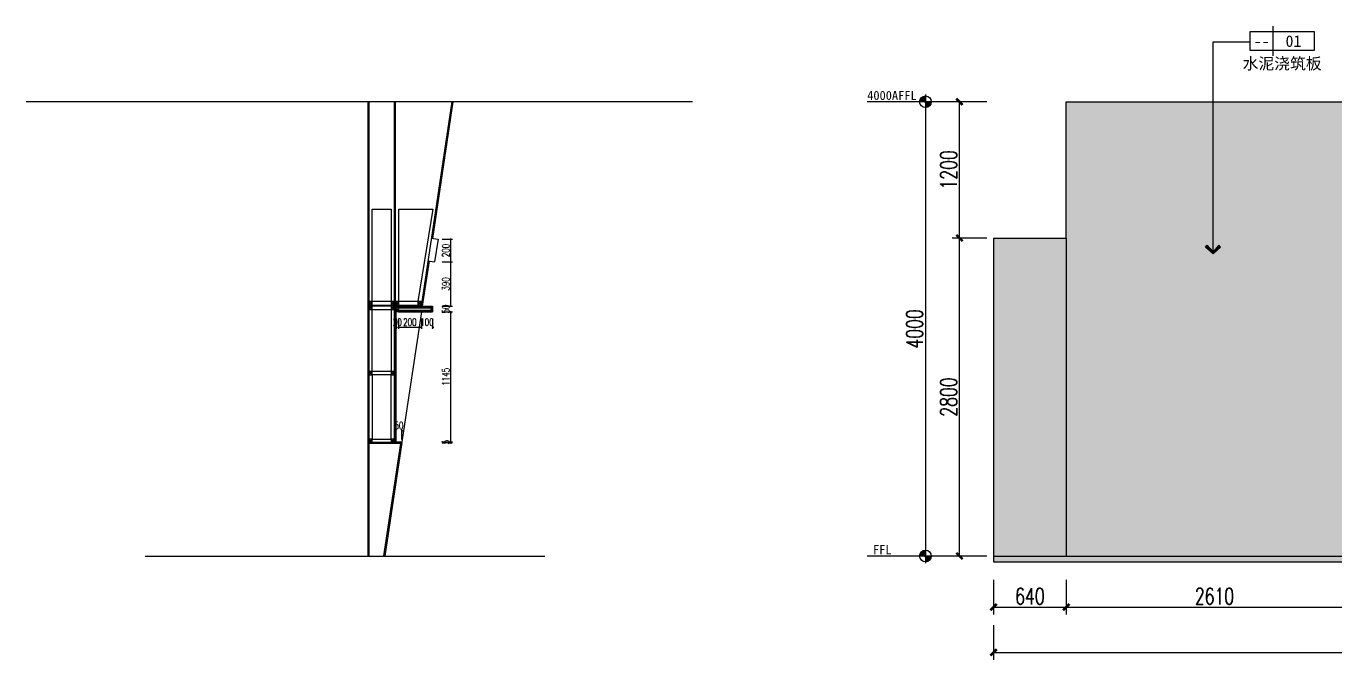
# Model space of a CAD drawing. Header units: millimetres. Extents: x 5625199 to 7433318, y -3316392 to -2552493.
# Drawn here: x 5898381 to 5909914, y -2677437 to -2671857 of the extents above; entities that cross this region are included whole.
import ezdxf
from ezdxf.enums import TextEntityAlignment as Align

# ---------------------------------------------------------------- set-up
doc = ezdxf.new("R2010")
doc.units = ezdxf.units.MM
doc.header["$PDMODE"] = 35
doc.header["$PDSIZE"] = -10
doc.linetypes.add('M-CENTER', pattern=[11.25, 7.5, -1.25, 1.25, -1.25])
for name, color, linetype in [('155', 155, 'Continuous'), ('C-灯具', 51, 'Continuous'), ('D-外部标注', 165, 'Continuous'), ('DIM', 7, 'Continuous'), ('PL-文字标注', 2, 'Continuous')]:
    doc.layers.add(name, color=color, linetype=linetype)
doc.styles.add('03.YBC-宋体2.5', font='', dxfattribs={"width": 0.8, "height": 2.5})
doc.styles.add('dop-S', font='')
doc.styles.add('标注-尺寸', font='simplex.shx', dxfattribs={"width": 0.7})
doc.styles.get('03.YBC-宋体2.5').set_extended_font_data('SimSun')
doc.styles.get('dop-S').set_extended_font_data('SimSun')
doc.dimstyles.new('90', dxfattribs={"dimscale": 0.9, "dimtxt": 150, "dimasz": 50, "dimexe": 120, "dimexo": 150, "dimgap": 30, "dimtad": 1, "dimdec": 0, "dimrnd": 5, "dimdsep": 46, "dimtxsty": '标注-尺寸', "dimblk": 'ARCHTICK', "dimcen": 0.2, "dimclrd": 8, "dimclre": 8, "dimclrt": 2, "dimadec": 0, "dimazin": 0, "dimtfac": 1, "dimtdec": 0, "dimtmove": 2, "dimatfit": 3, "dimldrblk": 'ccccc', "dimfxl": 300, "dimfxlon": 1, "dimtolj": 1, "dimtzin": 0, "dimarcsym": 0})
doc.dimstyles.new('MS55', dxfattribs={"dimscale": 0, "dimtxt": 5, "dimasz": 1, "dimexe": 1, "dimexo": 0.8, "dimgap": 1, "dimtad": 1, "dimdec": 0, "dimrnd": 5, "dimdsep": 46, "dimtxsty": '标注-尺寸', "dimblk": 'ARCHTICK', "dimcen": 0, "dimdle": 0.5, "dimclrd": 256, "dimclre": 256, "dimclrt": 50, "dimadec": 0, "dimazin": 0, "dimtfac": 1, "dimtdec": 0, "dimtix": 1, "dimtofl": 0, "dimtmove": 2, "dimatfit": 3, "dimldrblk": 'jt2', "dimfxl": 6, "dimfxlon": 1, "dimtvp": 1, "dimtolj": 1, "dimtzin": 0, "dimarcsym": 0})
doc.dimstyles.new('副本 100', dxfattribs={"dimscale": 0.8, "dimtxt": 180, "dimasz": 70, "dimexe": 80, "dimexo": 100, "dimgap": 30, "dimtad": 1, "dimdec": 0, "dimrnd": 5, "dimdsep": 46, "dimtxsty": '标注-尺寸', "dimblk": 'ARCHTICK', "dimcen": 0.2, "dimdle": 5, "dimclrd": 8, "dimclre": 8, "dimclrt": 2, "dimadec": 0, "dimazin": 0, "dimtfac": 1, "dimtdec": 0, "dimtmove": 2, "dimatfit": 3, "dimldrblk": 'ccccc', "dimfxl": 300, "dimfxlon": 1, "dimtolj": 1, "dimtzin": 0, "dimarcsym": 0})

# ---------------------------------------------------------------- blocks, each defined once
blk = doc.blocks.new('_ArchTick')
at = {"color": 0, "linetype": 'ByBlock', "const_width": 0.4}
blk.add_lwpolyline([(-0.5, -0.5), (0.5, 0.5)], dxfattribs=at)
blk = doc.blocks.new('*D184')
at = {"layer": '155', "color": 8, "lineweight": -2, "ltscale": 500, "transparency": 16777216}
for p, q in [((5906900.329006854, -2676732.718903087), (5906900.329006854, -2677036.718903087)), ((5907540.32122551, -2676732.718903087), (5907540.32122551, -2677036.718903087)), ((5906896.329006854, -2676972.718903087), (5907544.32122551, -2676972.718903087))]:
    blk.add_line(p, q, dxfattribs=at)
at = {"layer": 'Defpoints', "color": 0, "transparency": 16777216}
for p in [(5906900.329006854, -2676522.718903087), (5907540.32122551, -2676522.718903087), (5907540.32122551, -2676972.718903087)]:
    blk.add_point(p, dxfattribs=at)
at = {"layer": '155', "color": 8, "linetype": 'ByBlock', "lineweight": -2, "transparency": 16777216, "xscale": 56, "yscale": 56, "zscale": 56, "rotation": 180}
blk.add_blockref('_ArchTick', (5906900.329006854, -2676972.718903087), dxfattribs=at)
at = {"layer": '155', "color": 8, "linetype": 'ByBlock', "lineweight": -2, "transparency": 16777216, "xscale": 56, "yscale": 56, "zscale": 56}
blk.add_blockref('_ArchTick', (5907540.32122551, -2676972.718903087), dxfattribs=at)
at = {"layer": '155', "color": 2, "ltscale": 500, "transparency": 16777216, "insert": (5907220.325116182, -2676876.718903087), "char_height": 144, "attachment_point": 5, "style": '标注-尺寸'}
blk.add_mtext('\\A1;640', dxfattribs=at)
blk = doc.blocks.new('ccccc')
h = blk.add_hatch(color=44)
h.dxf.hatch_style = 1
h.paths.add_polyline_path([(-1.713128774543292, -1.115298350458033), (-1.349075249163433, -1.474599215202033), (1e-16, 1e-16), (-1.349075249163433, 1.474599215202033), (-1.713128774543292, 1.115298350458033), (-0.4242640688316898, -1e-16)])
at = {"color": 44}
for p, q in [((-0.4242640688316897, 0), (-5.066636229632421, 0)), ((-1.349075249163433, 1.474599215202033), (-1.713128774543292, 1.115298350458033)), ((-1.713128774543292, 1.115298350458033), (-0.4242640688316897, 0)), ((-1.713128774543292, -1.115298350458033), (-0.4242640688316897, 0)), ((0, 0), (-1.349075249163433, 1.474599215202033)), ((0, 0), (-1.349075249163433, -1.474599215202033)), ((-1.349075249163433, -1.474599215202033), (-1.713128774543292, -1.115298350458033))]:
    blk.add_line(p, q, dxfattribs=at)
blk = doc.blocks.new('*D185')
at = {"layer": '155', "color": 8, "lineweight": -2, "ltscale": 500, "transparency": 16777216}
for p, q in [((5907540.32122551, -2676732.718903087), (5907540.32122551, -2677036.718903087)), ((5910151.44794758, -2676732.718903087), (5910151.44794758, -2677036.718903087)), ((5907536.32122551, -2676972.718903087), (5910155.44794758, -2676972.718903087))]:
    blk.add_line(p, q, dxfattribs=at)
at = {"layer": 'Defpoints', "color": 0, "transparency": 16777216}
for p in [(5907540.32122551, -2676522.718903087), (5910151.44794758, -2676522.718903087), (5910151.44794758, -2676972.718903087)]:
    blk.add_point(p, dxfattribs=at)
at = {"layer": '155', "color": 8, "linetype": 'ByBlock', "lineweight": -2, "transparency": 16777216, "xscale": 56, "yscale": 56, "zscale": 56, "rotation": 180}
blk.add_blockref('_ArchTick', (5907540.32122551, -2676972.718903087), dxfattribs=at)
at = {"layer": '155', "color": 8, "linetype": 'ByBlock', "lineweight": -2, "transparency": 16777216, "xscale": 56, "yscale": 56, "zscale": 56}
blk.add_blockref('_ArchTick', (5910151.44794758, -2676972.718903087), dxfattribs=at)
at = {"layer": '155', "color": 2, "ltscale": 500, "transparency": 16777216, "insert": (5908845.884586545, -2676876.718903087), "char_height": 144, "attachment_point": 5, "style": '标注-尺寸'}
blk.add_mtext('\\A1;2610', dxfattribs=at)
blk = doc.blocks.new('*D364')
at = {"layer": '155', "color": 8, "lineweight": -2, "ltscale": 500, "transparency": 16777216}
for p, q in [((5906900.329006854, -2677132.718903087), (5906900.329006854, -2677436.718903087)), ((5929169.874936874, -2677132.718903087), (5929169.874936874, -2677436.718903087)), ((5906896.329006854, -2677372.718903087), (5929173.874936874, -2677372.718903087))]:
    blk.add_line(p, q, dxfattribs=at)
at = {"layer": 'Defpoints', "color": 0, "transparency": 16777216}
for p in [(5906900.329006854, -2676207.42658664), (5929169.874936874, -2676207.42658664), (5929169.874936874, -2677372.718903087)]:
    blk.add_point(p, dxfattribs=at)
at = {"layer": '155', "color": 8, "linetype": 'ByBlock', "lineweight": -2, "transparency": 16777216, "xscale": 56, "yscale": 56, "zscale": 56, "rotation": 180}
blk.add_blockref('_ArchTick', (5906900.329006854, -2677372.718903087), dxfattribs=at)
at = {"layer": '155', "color": 8, "linetype": 'ByBlock', "lineweight": -2, "transparency": 16777216, "xscale": 56, "yscale": 56, "zscale": 56}
blk.add_blockref('_ArchTick', (5929169.874936874, -2677372.718903087), dxfattribs=at)
at = {"layer": '155', "color": 2, "ltscale": 500, "transparency": 16777216, "insert": (5918035.101971864, -2677276.718903087), "char_height": 144, "attachment_point": 5, "style": '标注-尺寸'}
blk.add_mtext('\\A1;22270', dxfattribs=at)
blk = doc.blocks.new('子标高')
h = blk.add_hatch(color=256)
edge = h.paths.add_edge_path()
edge.add_arc((-600.2409431565975, 0.2411642588631366), 50.95940477876864, 89.72884797535391, 180.2711520246482, ccw=False)
edge.add_line((-599.9997788977344, 51.19999838216972), (-599.9997788977344, -3.637978807091713e-12))
edge.add_line((-599.9997788977344, 0), (-651.1997772799077, 0))
edge = h.paths.add_edge_path()
edge.add_arc((-599.7586146388712, -0.2411642588667746), 50.95940477876958, -90.27115202464557, 0.271152024646824, ccw=False)
edge.add_line((-599.9997788977344, -51.19999838217336), (-599.9997788977344, 0))
edge.add_line((-599.9997788977344, 0), (-548.799780515561, 0))
at = {"linetype": 'M-CENTER', "ltscale": 0.5}
blk.add_line((-709.9997754219294, -3.637978807091713e-11), (-1113.972843062991, 9.822542779147625e-09), dxfattribs=at)
for p, q in [((-200, 0), (-709.9997754219294, 0)), ((-599.9997788977344, 63.99999797771306), (-599.9997788977344, -63.9999979777167))]:
    blk.add_line(p, q)
at = {"color": 5}
blk.add_circle((-599.9997788977344, 0), 51.19999838217197, dxfattribs=at)
at = {"style": 'dop-S'}
blk.add_attdef('标高', (-1232.206651260486, 15.99306680168957), '', height=99.99999684017962, dxfattribs=at)
blk = doc.blocks.new('母标高')
h = blk.add_hatch(color=256)
edge = h.paths.add_edge_path()
edge.add_arc((-600.2409431565975, 0.2411642588631366), 50.95940477876864, 89.72884797535391, 180.2711520246482, ccw=False)
edge.add_line((-599.9997788977344, 51.19999838216972), (-599.9997788977344, -3.637978807091713e-12))
edge.add_line((-599.9997788977344, 0), (-651.1997772799077, 0))
edge = h.paths.add_edge_path()
edge.add_arc((-599.7586146388712, -0.2411642588667746), 50.95940477876958, -90.27115202464557, 0.271152024646824, ccw=False)
edge.add_line((-599.9997788977344, -51.19999838217336), (-599.9997788977344, 0))
edge.add_line((-599.9997788977344, 0), (-548.799780515561, 0))
at = {"linetype": 'M-CENTER', "ltscale": 0.5}
blk.add_line((-709.9997754219294, -3.637978807091713e-11), (-1113.972843062991, 9.822542779147625e-09), dxfattribs=at)
for p, q in [((-200, 0), (-709.9997754219294, 0)), ((-599.9997788977344, 63.99999797771306), (-599.9997788977344, -63.9999979777167))]:
    blk.add_line(p, q)
at = {"color": 5}
blk.add_circle((-599.9997788977344, 0), 51.19999838217197, dxfattribs=at)
at = {"style": 'dop-S'}
blk.add_attdef('标高', (-1104.391530706991, 15.99306680168957), '', height=99.99999684017962, dxfattribs=at)
blk = doc.blocks.new('*D387')
at = {"layer": '155', "color": 8, "lineweight": -2, "ltscale": 500, "transparency": 16777216}
for p, q in [((5906840.329006854, -2673722.718903087), (5906536.329006854, -2673722.718903087)), ((5906600.329006854, -2676526.718903087), (5906600.329006854, -2673718.718903087)), ((5906840.329006854, -2676522.718903087), (5906536.329006854, -2676522.718903087))]:
    blk.add_line(p, q, dxfattribs=at)
at = {"layer": 'Defpoints', "color": 0, "transparency": 16777216}
for p in [(5906600.329006854, -2673722.718903087), (5907540.32122551, -2673722.718903087), (5907827.839767013, -2676522.718903087)]:
    blk.add_point(p, dxfattribs=at)
at = {"layer": '155', "color": 8, "linetype": 'ByBlock', "lineweight": -2, "transparency": 16777216, "xscale": 56, "yscale": 56, "zscale": 56}
for p, rotation in [((5906600.329006854, -2673722.718903087), 90), ((5906600.329006854, -2676522.718903087), 270)]:
    blk.add_blockref('_ArchTick', p, dxfattribs=dict(at, rotation=rotation))
at = {"layer": '155', "color": 2, "ltscale": 500, "transparency": 16777216, "insert": (5906504.329006854, -2675122.718903087), "char_height": 144, "attachment_point": 5, "rotation": 90, "style": '标注-尺寸'}
blk.add_mtext('\\A1;2800', dxfattribs=at)
blk = doc.blocks.new('*D388')
at = {"layer": '155', "color": 8, "lineweight": -2, "ltscale": 500, "transparency": 16777216}
for p, q in [((5906540.329227956, -2672522.718903087), (5906236.329227956, -2672522.718903087)), ((5906300.329227956, -2672518.718903087), (5906300.329227956, -2676526.718903087)), ((5906540.329227956, -2676522.718903087), (5906236.329227956, -2676522.718903087))]:
    blk.add_line(p, q, dxfattribs=at)
at = {"layer": 'Defpoints', "color": 0, "transparency": 16777216}
for p in [(5907640.32122551, -2672522.718903087), (5906300.329227956, -2676522.718903087), (5907202.121507541, -2676522.718903087)]:
    blk.add_point(p, dxfattribs=at)
at = {"layer": '155', "color": 8, "linetype": 'ByBlock', "lineweight": -2, "transparency": 16777216, "xscale": 56, "yscale": 56, "zscale": 56}
for p, rotation in [((5906300.329227956, -2672522.718903087), 90), ((5906300.329227956, -2676522.718903087), 270)]:
    blk.add_blockref('_ArchTick', p, dxfattribs=dict(at, rotation=rotation))
at = {"layer": '155', "color": 2, "ltscale": 500, "transparency": 16777216, "insert": (5906204.329227956, -2674522.718903087), "char_height": 144, "attachment_point": 5, "rotation": 90, "style": '标注-尺寸'}
blk.add_mtext('\\A1;4000', dxfattribs=at)
blk = doc.blocks.new('*D389')
at = {"layer": '155', "color": 8, "lineweight": -2, "ltscale": 500, "transparency": 16777216}
for p, q in [((5906840.329006854, -2672522.718903087), (5906536.329006854, -2672522.718903087)), ((5906600.329006854, -2673726.718903087), (5906600.329006854, -2672518.718903087)), ((5906840.329006854, -2673722.718903087), (5906536.329006854, -2673722.718903087))]:
    blk.add_line(p, q, dxfattribs=at)
at = {"layer": 'Defpoints', "color": 0, "transparency": 16777216}
for p in [(5906600.329006854, -2672522.718903087), (5907640.32122551, -2672522.718903087), (5907540.32122551, -2673722.718903087)]:
    blk.add_point(p, dxfattribs=at)
at = {"layer": '155', "color": 8, "linetype": 'ByBlock', "lineweight": -2, "transparency": 16777216, "xscale": 56, "yscale": 56, "zscale": 56}
for p, rotation in [((5906600.329006854, -2672522.718903087), 90), ((5906600.329006854, -2673722.718903087), 270)]:
    blk.add_blockref('_ArchTick', p, dxfattribs=dict(at, rotation=rotation))
at = {"layer": '155', "color": 2, "ltscale": 500, "transparency": 16777216, "insert": (5906504.329006854, -2673122.718903087), "char_height": 144, "attachment_point": 5, "rotation": 90, "style": '标注-尺寸'}
blk.add_mtext('\\A1;1200', dxfattribs=at)
blk = doc.blocks.new('*U813')
at = {"color": 50}
blk.add_line((-9.000000000004576, 3.200000000014711), (-9.000000000004576, -3.200000000014711), dxfattribs=at)
at = {"color": 150}
blk.add_lwpolyline([(-14.00000000000458, 2.000000000014666), (-13.99999999999542, -2.000000000014666), (4.575895218295045e-12, -2.000000000014666), (-4.575895218295045e-12, 2.000000000014666)], close=True, dxfattribs=at)
at = {"color": 50, "style": '03.YBC-宋体2.5', "flags": 8}
for tag, p in [('PT', (-11.41203370425436, -0.0169426641272139)), ('01', (-4.560573803961944, -0.0169426641272139)), ('材料名称', (-7.000000000004576, -4.854991556547589))]:
    blk.add_attdef(tag, text='', height=2.5, dxfattribs=at).set_placement(p, align=Align.MIDDLE_CENTER)
blk = doc.blocks.new('A$C3DAF4441')
at = {"layer": 'C-灯具'}
for p, q in [((5.417945794761181e-05, 32.391178982376), (43.78437545115594, 32.391178982376)), ((21.89221481536515, 54.28333961821045), (21.89221481536515, 10.49901834654156))]:
    blk.add_line(p, q, dxfattribs=at)
blk.add_lwpolyline([(12.10515602992382, -2.894522913265973e-05), (31.67927360080648, -2.894522913265973e-05), (31.67927360080648, 17.74394263666181), (12.10515602992382, 17.74394263666181)], close=True, dxfattribs=at)
blk.add_circle((21.89221481536515, 32.391178982376), 10.946080317919, dxfattribs=at)
blk = doc.blocks.new('A$C259112A1')
at = {"color": 15}
for p, q in [((0.6633758348179981, 19.97709857910377), (2.321141073480248e-05, 19.97709857910377)), ((2.321141073480248e-05, 19.97709857910377), (2.321141073480248e-05, 3.366009332239628e-05)), ((2.321141073480248e-05, 3.366009332239628e-05), (20.00002321141073, 3.366009332239628e-05)), ((0.7604611188289709, 19.58526745919517), (0.6601133554941043, 19.97709857910377)), ((1.465516842232319, 18.57550230827474), (0.7756497022055555, 19.55239179352066)), ((1.500563003093703, 1.505545348321903), (1.500563003093703, 14.56868536760157)), ((1.500563003093703, 14.56868536760157), (1.9000615310797, 14.56868536760157)), ((18.48686035739956, 1.505545348321903), (1.500563003093703, 1.505545348321903)), ((1.557091635419056, 16.24740473454585), (1.557091635419056, 18.28707753393974)), ((1.9000615310797, 14.56868536760157), (1.9000615310797, 15.03825938246882)), ((18.07107486977475, 14.98020803331019), (18.07107486977475, 14.58457702310261)), ((18.07107486977475, 14.58457702310261), (18.48686035739956, 14.58457702310261)), ((18.39884659013478, 18.28551051197428), (18.39884659013478, 16.18387994952354)), ((18.48686035739956, 14.58457702310261), (18.48686035739956, 1.505545348321903)), ((19.20574647359899, 19.52488869801891), (18.49933032770059, 18.58615441436268)), ((19.35354591079522, 19.97709857910377), (19.22126489735092, 19.55510588032485)), ((20.00002321141073, 19.97709857910377), (19.35354591079522, 19.97709857910377)), ((20.00002321141073, 3.366009332239628e-05), (20.00002321141073, 19.97709857910377))]:
    blk.add_line(p, q, dxfattribs=at)
at = {"color": 8}
for p, q in [((18.85292916520848, 20.00003366009332), (1.083734508167254, 20.00003366009332)), ((2.392227243399248, 18.12032143794204), (2.392227243399248, 15.77755281977443)), ((16.67033852459281, 19.30230091523117), (3.309939921629848, 19.30230091523117)), ((17.58677182762767, 15.96888553934696), (17.58677182762767, 18.51525378498627))]:
    blk.add_line(p, q, dxfattribs=at)
for centre, radius, start, end in [((1.06308630204876, 19.60721681916766), 0.3933591475140006, 86.9910473762486, 153.75196544872), ((1.612116185191553, 16.52771515228233), 1.082273897063716, 242.0001143797452, 316.1211830304426), ((3.32616123004118, 18.34245132016804), 0.9599866540681511, 90.96819756803343, 193.3788329642083), ((16.61127966817003, 18.30736175561469), 0.997398641013889, 12.0306105735788, 94.02452192938418), ((18.35143602197058, 16.20885682654625), 0.8014346815401123, 197.4231985289464, 310.8347046574452), ((18.79229002332431, 19.49628782400396), 0.5073824720139627, 22.05413667388371, 83.13596400311165)]:
    blk.add_arc(centre, radius, start, end, dxfattribs=at)
at = {"color": 15}
for centre, radius, start, end in [((0.8573347435740288, 19.61007674838766), 0.1, 194.364688006848, 215.2292603788088), ((1.693650805100333, 15.66615104760422), 0.5970797730761962, 103.2212399238467, 283.9879505183658), ((1.057091635419056, 18.28707753393974), 0.5, 0, 35.22926037880879), ((1.850061531091342, 15.03825938246882), 0.05, 0, 103.9879505200846), ((18.12107486976311, 14.98020803331019), 0.05, 75.45091882409177, 180), ((18.28257730189944, 15.6024920412965), 0.5929000313962981, 255.4509188258106, 78.69085340712492), ((18.89884659013478, 18.28551051197428), 0.5, 143.0378143476508, 180), ((19.12584322111798, 19.58501747849368), 0.1, 323.0378143476508, 342.5954853194756)]:
    blk.add_arc(centre, radius, start, end, dxfattribs=at)
at = {"layer": 'D-外部标注', "extrusion": (0, 0, -1), "xscale": 0.2621440000000001, "yscale": 0.2621440000000001, "zscale": -0.2621440000000001}
blk.add_blockref('A$C3DAF4441', (-15.71240398302325, 1.505552936141612), dxfattribs=at)
blk = doc.blocks.new('*D831')
at = {"layer": '155', "lineweight": -2, "ltscale": 500, "transparency": 16777216}
for p, q in [((5902043.315521002, -2675517.718903087), (5902134.798735187, -2675517.718903087)), ((5902043.315521002, -2675522.718903087), (5902134.798735187, -2675522.718903087)), ((5902121.72970459, -2675517.718903087), (5902121.72970459, -2675504.649872489)), ((5902121.72970459, -2675522.718903087), (5902121.72970459, -2675535.787933684))]:
    blk.add_line(p, q, dxfattribs=at)
at = {"layer": 'Defpoints', "color": 0, "transparency": 16777216}
for p in [(5901688.770083616, -2675517.718903087), (5901688.770083616, -2675522.718903087), (5902121.72970459, -2675517.718903087)]:
    blk.add_point(p, dxfattribs=at)
at = {"layer": '155', "linetype": 'ByBlock', "lineweight": -2, "transparency": 16777216, "xscale": 13.06903059794266, "yscale": 13.06903059794266, "zscale": 13.06903059794266}
for p, rotation in [((5902121.72970459, -2675517.718903087), 270), ((5902121.72970459, -2675522.718903087), 90)]:
    blk.add_blockref('_ArchTick', p, dxfattribs=dict(at, rotation=rotation))
at = {"layer": '155', "color": 50, "ltscale": 500, "transparency": 16777216, "insert": (5902075.988097496, -2675520.218903087), "char_height": 65.3451529897133, "attachment_point": 5, "rotation": 90, "style": '标注-尺寸'}
blk.add_mtext('\\A1;5', dxfattribs=at)
blk = doc.blocks.new('jt2')
at = {"ltscale": 0.1}
blk.add_line((0, 0), (-1, 0), dxfattribs=at)
at = {"color": 6, "ltscale": 0.1}
blk.add_lwpolyline([(-1.217364107033518, 1.260815829878254), (-0.7170036967103215, 1.499990805322597), (0.01907060888061096, 0), (-0.7170036967113447, -1.499990805031359), (-1.217364107033518, -1.260815829587017), (0, 0), (-1.217364107033518, 1.260815829878254)], dxfattribs=at)
blk = doc.blocks.new('*D832')
at = {"layer": '155', "lineweight": -2, "ltscale": 500, "transparency": 16777216}
for p, q in [((5902043.315521002, -2674372.718903087), (5902134.798735187, -2674372.718903087)), ((5902121.72970459, -2675524.253418386), (5902121.72970459, -2674366.184387788)), ((5902043.315521002, -2675517.718903087), (5902134.798735187, -2675517.718903087))]:
    blk.add_line(p, q, dxfattribs=at)
at = {"layer": 'Defpoints', "color": 0, "transparency": 16777216}
for p in [(5901958.770083616, -2674372.718903087), (5902121.72970459, -2674372.718903087), (5901688.770083616, -2675517.718903087)]:
    blk.add_point(p, dxfattribs=at)
at = {"layer": '155', "linetype": 'ByBlock', "lineweight": -2, "transparency": 16777216, "xscale": 13.06903059794266, "yscale": 13.06903059794266, "zscale": 13.06903059794266}
for p, rotation in [((5902121.72970459, -2674372.718903087), 90), ((5902121.72970459, -2675517.718903087), 270)]:
    blk.add_blockref('_ArchTick', p, dxfattribs=dict(at, rotation=rotation))
at = {"layer": '155', "color": 50, "ltscale": 500, "transparency": 16777216, "insert": (5902075.988097496, -2674945.218903087), "char_height": 65.3451529897133, "attachment_point": 5, "rotation": 90, "style": '标注-尺寸'}
blk.add_mtext('\\A1;1145', dxfattribs=at)
blk = doc.blocks.new('*D833')
at = {"layer": '155', "lineweight": -2, "ltscale": 500, "transparency": 16777216}
for p, q in [((5902043.315521002, -2674322.718903087), (5902134.798735187, -2674322.718903087)), ((5902043.315521002, -2674372.718903087), (5902134.798735187, -2674372.718903087)), ((5902121.72970459, -2674322.718903087), (5902121.72970459, -2674309.649872489)), ((5902121.72970459, -2674372.718903087), (5902121.72970459, -2674385.787933684))]:
    blk.add_line(p, q, dxfattribs=at)
at = {"layer": 'Defpoints', "color": 0, "transparency": 16777216}
for p in [(5901958.770083616, -2674322.718903087), (5901958.770083616, -2674372.718903087), (5902121.72970459, -2674322.718903087)]:
    blk.add_point(p, dxfattribs=at)
at = {"layer": '155', "linetype": 'ByBlock', "lineweight": -2, "transparency": 16777216, "xscale": 13.06903059794266, "yscale": 13.06903059794266, "zscale": 13.06903059794266}
for p, rotation in [((5902121.72970459, -2674322.718903087), 270), ((5902121.72970459, -2674372.718903087), 90)]:
    blk.add_blockref('_ArchTick', p, dxfattribs=dict(at, rotation=rotation))
at = {"layer": '155', "color": 50, "ltscale": 500, "transparency": 16777216, "insert": (5902075.988097496, -2674347.718903087), "char_height": 65.3451529897133, "attachment_point": 5, "rotation": 90, "style": '标注-尺寸'}
blk.add_mtext('\\A1;50', dxfattribs=at)
blk = doc.blocks.new('*D834')
at = {"layer": '155', "lineweight": -2, "ltscale": 500, "transparency": 16777216}
for p, q in [((5902043.315521002, -2673931.572851297), (5902134.798735187, -2673931.572851297)), ((5902121.72970459, -2674329.253418386), (5902121.72970459, -2673925.038335999)), ((5902043.315521002, -2674322.718903087), (5902134.798735187, -2674322.718903087))]:
    blk.add_line(p, q, dxfattribs=at)
at = {"layer": 'Defpoints', "color": 0, "transparency": 16777216}
for p in [(5901978.001362423, -2673931.572851297), (5902121.72970459, -2673931.572851297), (5901958.770083616, -2674322.718903087)]:
    blk.add_point(p, dxfattribs=at)
at = {"layer": '155', "linetype": 'ByBlock', "lineweight": -2, "transparency": 16777216, "xscale": 13.06903059794266, "yscale": 13.06903059794266, "zscale": 13.06903059794266}
for p, rotation in [((5902121.72970459, -2673931.572851297), 90), ((5902121.72970459, -2674322.718903087), 270)]:
    blk.add_blockref('_ArchTick', p, dxfattribs=dict(at, rotation=rotation))
at = {"layer": '155', "color": 50, "ltscale": 500, "transparency": 16777216, "insert": (5902075.988097496, -2674127.145877192), "char_height": 65.3451529897133, "attachment_point": 5, "rotation": 90, "style": '标注-尺寸'}
blk.add_mtext('\\A1;390', dxfattribs=at)
blk = doc.blocks.new('*D835')
at = {"layer": '155', "lineweight": -2, "ltscale": 500, "transparency": 16777216}
for p, q in [((5902043.315521002, -2673732.711531095), (5902134.798735187, -2673732.711531095)), ((5902121.72970459, -2673938.107366596), (5902121.72970459, -2673726.177015796)), ((5902043.315521002, -2673931.572851297), (5902134.798735187, -2673931.572851297))]:
    blk.add_line(p, q, dxfattribs=at)
at = {"layer": 'Defpoints', "color": 0, "transparency": 16777216}
for p in [(5902007.830560454, -2673732.711531095), (5902121.72970459, -2673732.711531095), (5901978.001362423, -2673931.572851297)]:
    blk.add_point(p, dxfattribs=at)
at = {"layer": '155', "linetype": 'ByBlock', "lineweight": -2, "transparency": 16777216, "xscale": 13.06903059794266, "yscale": 13.06903059794266, "zscale": 13.06903059794266}
for p, rotation in [((5902121.72970459, -2673732.711531095), 90), ((5902121.72970459, -2673931.572851297), 270)]:
    blk.add_blockref('_ArchTick', p, dxfattribs=dict(at, rotation=rotation))
at = {"layer": '155', "color": 50, "ltscale": 500, "transparency": 16777216, "insert": (5902075.988097496, -2673832.142191196), "char_height": 65.3451529897133, "attachment_point": 5, "rotation": 90, "style": '标注-尺寸'}
blk.add_mtext('\\A1;200', dxfattribs=at)
blk = doc.blocks.new('*D836')
at = {"layer": '155', "lineweight": -2, "ltscale": 500, "transparency": 16777216}
for p, q in [((5901638.770083616, -2674508.878250679), (5901625.701053018, -2674508.878250679)), ((5901638.770083616, -2674430.464067091), (5901638.770083616, -2674521.947281277)), ((5901658.793045028, -2674430.464067091), (5901658.793045028, -2674521.947281277)), ((5901658.793045028, -2674508.878250679), (5901671.862075626, -2674508.878250679))]:
    blk.add_line(p, q, dxfattribs=at)
at = {"layer": 'Defpoints', "color": 0, "transparency": 16777216}
for p in [(5901638.770083616, -2674375.506022467), (5901658.793045028, -2674372.718903087), (5901658.793045028, -2674508.878250679)]:
    blk.add_point(p, dxfattribs=at)
at = {"layer": '155', "linetype": 'ByBlock', "lineweight": -2, "transparency": 16777216, "xscale": 13.06903059794266, "yscale": 13.06903059794266, "zscale": 13.06903059794266}
blk.add_blockref('_ArchTick', (5901638.770083616, -2674508.878250679), dxfattribs=at)
at = {"layer": '155', "linetype": 'ByBlock', "lineweight": -2, "transparency": 16777216, "xscale": 13.06903059794266, "yscale": 13.06903059794266, "zscale": 13.06903059794266, "rotation": 180}
blk.add_blockref('_ArchTick', (5901658.793045028, -2674508.878250679), dxfattribs=at)
at = {"layer": '155', "color": 50, "ltscale": 500, "transparency": 16777216, "insert": (5901648.781564321, -2674463.136643586), "char_height": 65.3451529897133, "attachment_point": 5, "style": '标注-尺寸'}
blk.add_mtext('\\A1;20', dxfattribs=at)
blk = doc.blocks.new('*D837')
at = {"layer": '155', "lineweight": -2, "ltscale": 500, "transparency": 16777216}
for p, q in [((5901652.258529729, -2674508.878250679), (5901867.773218161, -2674508.878250679)), ((5901658.793045028, -2674430.464067091), (5901658.793045028, -2674521.947281277)), ((5901861.238702863, -2674430.464067091), (5901861.238702863, -2674521.947281277))]:
    blk.add_line(p, q, dxfattribs=at)
at = {"layer": 'Defpoints', "color": 0, "transparency": 16777216}
for p in [(5901658.793045028, -2674372.718903087), (5901861.238702863, -2674372.718903087), (5901861.238702863, -2674508.878250679)]:
    blk.add_point(p, dxfattribs=at)
at = {"layer": '155', "linetype": 'ByBlock', "lineweight": -2, "transparency": 16777216, "xscale": 13.06903059794266, "yscale": 13.06903059794266, "zscale": 13.06903059794266, "rotation": 180}
blk.add_blockref('_ArchTick', (5901658.793045028, -2674508.878250679), dxfattribs=at)
at = {"layer": '155', "linetype": 'ByBlock', "lineweight": -2, "transparency": 16777216, "xscale": 13.06903059794266, "yscale": 13.06903059794266, "zscale": 13.06903059794266}
blk.add_blockref('_ArchTick', (5901861.238702863, -2674508.878250679), dxfattribs=at)
at = {"layer": '155', "color": 50, "ltscale": 500, "transparency": 16777216, "insert": (5901760.015873945, -2674463.136643586), "char_height": 65.3451529897133, "attachment_point": 5, "style": '标注-尺寸'}
blk.add_mtext('\\A1;200', dxfattribs=at)
blk = doc.blocks.new('*D838')
at = {"layer": '155', "lineweight": -2, "ltscale": 500, "transparency": 16777216}
for p, q in [((5901861.238702863, -2674508.878250679), (5901848.169672265, -2674508.878250679)), ((5901861.238702863, -2674430.464067091), (5901861.238702863, -2674521.947281277)), ((5901958.770083616, -2674430.464067091), (5901958.770083616, -2674521.947281277)), ((5901958.770083616, -2674508.878250679), (5901971.839114213, -2674508.878250679))]:
    blk.add_line(p, q, dxfattribs=at)
at = {"layer": 'Defpoints', "color": 0, "transparency": 16777216}
for p in [(5901861.238702863, -2674372.718903087), (5901958.770083616, -2674372.718903087), (5901958.770083616, -2674508.878250679)]:
    blk.add_point(p, dxfattribs=at)
at = {"layer": '155', "linetype": 'ByBlock', "lineweight": -2, "transparency": 16777216, "xscale": 13.06903059794266, "yscale": 13.06903059794266, "zscale": 13.06903059794266}
blk.add_blockref('_ArchTick', (5901861.238702863, -2674508.878250679), dxfattribs=at)
at = {"layer": '155', "linetype": 'ByBlock', "lineweight": -2, "transparency": 16777216, "xscale": 13.06903059794266, "yscale": 13.06903059794266, "zscale": 13.06903059794266, "rotation": 180}
blk.add_blockref('_ArchTick', (5901958.770083616, -2674508.878250679), dxfattribs=at)
at = {"layer": '155', "color": 50, "ltscale": 500, "transparency": 16777216, "insert": (5901910.004393239, -2674463.136643586), "char_height": 65.3451529897133, "attachment_point": 5, "style": '标注-尺寸'}
blk.add_mtext('\\A1;100', dxfattribs=at)
blk = doc.blocks.new('*D839')
at = {"layer": '155', "lineweight": -2, "ltscale": 500, "transparency": 16777216}
for p, q in [((5901638.770083616, -2675419.606249336), (5901625.701053018, -2675419.606249336)), ((5901638.770083616, -2675498.020432923), (5901638.770083616, -2675406.537218738)), ((5901688.770083616, -2675498.020432923), (5901688.770083616, -2675406.537218738)), ((5901688.770083616, -2675419.606249336), (5901701.839114213, -2675419.606249336))]:
    blk.add_line(p, q, dxfattribs=at)
at = {"layer": 'Defpoints', "color": 0, "transparency": 16777216}
for p in [(5901688.770083616, -2675419.606249336), (5901638.770083616, -2675517.718903087), (5901688.770083616, -2675517.718903087)]:
    blk.add_point(p, dxfattribs=at)
at = {"layer": '155', "linetype": 'ByBlock', "lineweight": -2, "transparency": 16777216, "xscale": 13.06903059794266, "yscale": 13.06903059794266, "zscale": 13.06903059794266}
blk.add_blockref('_ArchTick', (5901638.770083616, -2675419.606249336), dxfattribs=at)
at = {"layer": '155', "linetype": 'ByBlock', "lineweight": -2, "transparency": 16777216, "xscale": 13.06903059794266, "yscale": 13.06903059794266, "zscale": 13.06903059794266, "rotation": 180}
blk.add_blockref('_ArchTick', (5901688.770083616, -2675419.606249336), dxfattribs=at)
at = {"layer": '155', "color": 50, "ltscale": 500, "transparency": 16777216, "insert": (5901663.770083616, -2675373.864642243), "char_height": 65.3451529897133, "attachment_point": 5, "style": '标注-尺寸'}
blk.add_mtext('\\A1;50', dxfattribs=at)

msp = doc.modelspace()

# ---------------------------------------------------------------- hatches: boundary and pattern name
at = {"layer": '155', "ltscale": 500}
h = msp.add_hatch(dxfattribs=at)
h.set_pattern_fill('DOTS', color=250, scale=12)
h.set_pattern_definition([(0, (273402.824621, -417409.755274), (9.524999999999999, 19.05), [0, -19.05])])
h.paths.add_polyline_path([(5922000.351037083, -2672522.718903087), (5917555.063538162, -2672522.718903087), (5917555.063538162, -2676522.718903087), (5922000.351037083, -2676522.718903087)])
h.paths.add_polyline_path([(5910751.44794758, -2672522.718903087), (5910751.44794758, -2676522.718903087), (5915155.063538162, -2676522.718903087), (5915155.063538162, -2672522.718903087)])
h.paths.add_polyline_path([(5907540.32122551, -2672522.718903087), (5907540.32122551, -2673722.718903087), (5907540.32122551, -2676522.718903087), (5910151.44794758, -2676522.718903087), (5910151.44794758, -2672522.718903087)])
h.paths.add_polyline_path([(5907540.32122551, -2676522.718903087), (5907540.32122551, -2673722.718903087), (5906900.329006854, -2673722.718903087), (5906900.329006854, -2676522.718903087)])
h.paths.add_polyline_path([(5918396.735446502, -2674322.718903087), (5921200.351037083, -2674322.718903087), (5921200.351037083, -2674352.718903087), (5921200.351037083, -2674372.718903087), (5921200.351037083, -2675522.718903087), (5918396.735446502, -2675522.718903087), (5918396.735446502, -2674372.718903087), (5918396.735446502, -2674352.718903087)], flags=16)
h.paths.add_polyline_path([(5911551.44794758, -2674322.718903087), (5914355.063538162, -2674322.718903087), (5914355.063538162, -2674352.718903087), (5914355.063538162, -2674372.718903087), (5914355.063538162, -2675522.718903087), (5911551.44794758, -2675522.718903087), (5911551.44794758, -2674372.718903087), (5911551.44794758, -2674352.718903087)], flags=16)
h = msp.add_hatch(color=250, dxfattribs=at)
h.dxf.hatch_style = 1
h.paths.add_polyline_path([(5929309.874936874, -2676522.718903087), (5906900.329006854, -2676522.718903087), (5906900.329006854, -2676572.718903087), (5929309.874936874, -2676572.718903087)])

# ---------------------------------------------------------------- linework, layer by layer
for p, q in [((5904247.847088167, -2672522.718903087), (5898381.030311494, -2672522.718903087)), ((5901633.770083616, -2674322.718903087), (5901633.770083616, -2672522.718903087)), ((5899427.854481449, -2676522.718903087), (5902948.663520092, -2676522.718903087))]:
    msp.add_line(p, q, dxfattribs=at)
at = {"layer": '155', "color": 5, "ltscale": 500}
for p, q in [((5901388.770083616, -2672522.718903087), (5901388.770083616, -2676522.718903087)), ((5902138.770083616, -2672522.718903087), (5901958.383742811, -2673725.294508448)), ((5907540.32122551, -2673722.718903087), (5907540.32122551, -2676522.718903087)), ((5901928.554544781, -2673924.155828651), (5901868.770083616, -2674322.718903087)), ((5901688.770083616, -2675522.718903087), (5901538.770083616, -2676522.718903087)), ((5901678.880720087, -2675521.235498557), (5901678.658209408, -2675522.718903087))]:
    msp.add_line(p, q, dxfattribs=at)
at = {"layer": '155', "color": 8, "ltscale": 500}
for p, q in [((5901398.770083616, -2672522.718903087), (5901398.770083616, -2676522.718903087)), ((5901623.770083616, -2675522.718903087), (5901623.770083616, -2672522.718903087)), ((5902128.880720087, -2672521.235498557), (5901858.658209408, -2674322.718903087)), ((5901948.494379283, -2673723.811103919), (5902007.830560454, -2673732.711531095)), ((5902007.830560454, -2673732.711531095), (5901978.001362423, -2673931.572851297)), ((5901918.665181253, -2673922.672424122), (5901978.001362423, -2673931.572851297)), ((5901398.770083616, -2674312.718903087), (5901860.158209408, -2674312.718903087)), ((5901633.770083616, -2674322.718903087), (5901398.770083616, -2674322.718903087)), ((5901633.770083616, -2675522.718903087), (5901398.770083616, -2675522.718903087)), ((5901687.270083616, -2675532.718903087), (5901398.770083616, -2675532.718903087)), ((5901677.158209408, -2675532.718903087), (5901528.880720087, -2676521.235498557))]:
    msp.add_line(p, q, dxfattribs=at)
at = {"layer": '155', "color": 0, "ltscale": 500}
for p, q in [((5907540.32122551, -2672522.718903087), (5929309.874936874, -2672522.718903087)), ((5907540.32122551, -2673722.718903087), (5907540.32122551, -2672522.718903087)), ((5906900.329006854, -2673722.718903087), (5906900.329006854, -2676572.718903087)), ((5906900.329006854, -2673722.718903087), (5907540.32122551, -2673722.718903087)), ((5906900.329006854, -2676522.718903087), (5929309.874936874, -2676522.718903087)), ((5906900.329006854, -2676572.718903087), (5929309.874936874, -2676572.718903087))]:
    msp.add_line(p, q, dxfattribs=at)
at = {"layer": '155', "color": 250, "ltscale": 500}
for p, q in [((5901428.770083616, -2674312.718903087), (5901398.770083616, -2674282.718903087)), ((5901398.770083616, -2674312.718903087), (5901428.770083616, -2674282.718903087)), ((5901623.770083616, -2674312.718903087), (5901593.770083616, -2674282.718903087)), ((5901593.770083616, -2674312.718903087), (5901623.770083616, -2674282.718903087)), ((5901663.770083616, -2674312.718903087), (5901633.770083616, -2674282.718903087)), ((5901633.770083616, -2674312.718903087), (5901663.770083616, -2674282.718903087)), ((5901860.158209408, -2674312.718903087), (5901830.158209408, -2674282.718903087)), ((5901830.158209408, -2674312.718903087), (5901860.158209408, -2674282.718903087)), ((5901428.770083616, -2674352.718903087), (5901398.770083616, -2674322.718903087)), ((5901398.770083616, -2674352.718903087), (5901428.770083616, -2674322.718903087)), ((5901623.770083616, -2674352.718903087), (5901593.770083616, -2674322.718903087)), ((5901593.770083616, -2674352.718903087), (5901623.770083616, -2674322.718903087)), ((5901633.770083616, -2674327.718903087), (5901958.770083616, -2674327.718903087)), ((5901638.770083616, -2674337.718903087), (5901943.770083616, -2674337.718903087)), ((5901658.793045028, -2674352.718903087), (5901658.793045028, -2674337.718903087)), ((5901658.793045028, -2674357.718903087), (5901943.770083616, -2674357.718903087)), ((5901658.793045028, -2674367.718903087), (5901953.770083616, -2674367.718903087)), ((5901861.238702863, -2674372.718903087), (5901688.770083616, -2675517.718903087)), ((5901943.770083616, -2674327.718903087), (5901943.770083616, -2674367.718903087)), ((5901953.770083616, -2674327.718903087), (5901953.770083616, -2674372.718903087)), ((5901428.770083616, -2674928.470360554), (5901398.770083616, -2674898.470360554)), ((5901398.770083616, -2674928.470360554), (5901428.770083616, -2674898.470360554)), ((5901623.770083616, -2674928.470360554), (5901593.770083616, -2674898.470360554)), ((5901593.770083616, -2674928.470360554), (5901623.770083616, -2674898.470360554)), ((5901428.770083616, -2675522.718903087), (5901398.770083616, -2675492.718903087)), ((5901398.770083616, -2675522.718903087), (5901428.770083616, -2675492.718903087)), ((5901623.770083616, -2675522.718903087), (5901593.770083616, -2675492.718903087)), ((5901593.770083616, -2675522.718903087), (5901623.770083616, -2675492.718903087))]:
    msp.add_line(p, q, dxfattribs=at)
at = {"layer": '155', "color": 4, "ltscale": 500}
for p, q in [((5901633.770083616, -2674322.718903087), (5901958.770083616, -2674322.718903087)), ((5901633.770083616, -2675522.718903087), (5901633.770083616, -2674322.718903087)), ((5901638.770083616, -2675517.718903087), (5901638.770083616, -2674327.718903087)), ((5901658.793045028, -2674372.718903087), (5901958.770083616, -2674372.718903087)), ((5901958.770083616, -2674322.718903087), (5901958.770083616, -2674372.718903087)), ((5901633.770083616, -2675522.718903087), (5901688.770083616, -2675522.718903087)), ((5901638.770083616, -2675517.718903087), (5901688.770083616, -2675517.718903087)), ((5901688.770083616, -2675522.718903087), (5901638.770083616, -2675522.718903087)), ((5901688.770083616, -2675522.718903087), (5901688.770083616, -2675517.718903087))]:
    msp.add_line(p, q, dxfattribs=at)
at = {"layer": '155', "color": 250, "ltscale": 500}
for points in [[(5901593.770083616, -2674282.718903087), (5901428.770083616, -2674282.718903087), (5901428.770083616, -2673469.312600056), (5901593.770083616, -2673469.312600056)], [(5901830.158209408, -2674282.718903087), (5901663.770083616, -2674282.718903087), (5901663.770083616, -2673469.312600056), (5901961.257499847, -2673469.312600056)], [(5901398.770083616, -2674312.718903087), (5901428.770083616, -2674312.718903087), (5901428.770083616, -2674282.718903087), (5901398.770083616, -2674282.718903087)], [(5901593.770083616, -2674312.718903087), (5901623.770083616, -2674312.718903087), (5901623.770083616, -2674282.718903087), (5901593.770083616, -2674282.718903087)], [(5901633.770083616, -2674312.718903087), (5901663.770083616, -2674312.718903087), (5901663.770083616, -2674282.718903087), (5901633.770083616, -2674282.718903087)], [(5901830.158209408, -2674312.718903087), (5901860.158209408, -2674312.718903087), (5901860.158209408, -2674282.718903087), (5901830.158209408, -2674282.718903087)], [(5901398.770083616, -2674352.718903087), (5901428.770083616, -2674352.718903087), (5901428.770083616, -2674322.718903087), (5901398.770083616, -2674322.718903087)], [(5901593.770083616, -2674352.718903087), (5901623.770083616, -2674352.718903087), (5901623.770083616, -2674322.718903087), (5901593.770083616, -2674322.718903087)], [(5901398.770083616, -2674928.470360554), (5901428.770083616, -2674928.470360554), (5901428.770083616, -2674898.470360554), (5901398.770083616, -2674898.470360554)], [(5901593.770083616, -2674928.470360554), (5901623.770083616, -2674928.470360554), (5901623.770083616, -2674898.470360554), (5901593.770083616, -2674898.470360554)], [(5901398.770083616, -2675522.718903087), (5901428.770083616, -2675522.718903087), (5901428.770083616, -2675492.718903087), (5901398.770083616, -2675492.718903087)], [(5901593.770083616, -2675522.718903087), (5901623.770083616, -2675522.718903087), (5901623.770083616, -2675492.718903087), (5901593.770083616, -2675492.718903087)]]:
    msp.add_lwpolyline(points, close=True, dxfattribs=at)
at = {"layer": '155', "ltscale": 500}
for points in [[(5901398.770083616, -2674292.718903087), (5901398.770083616, -2674292.718903087), (5901398.770083616, -2674322.718903087), (5901398.770083616, -2674322.718903087)], [(5901428.770083616, -2674352.718903087), (5901593.770083616, -2674352.718903087), (5901593.770083616, -2674898.470360554), (5901428.770083616, -2674898.470360554)], [(5901593.770083616, -2674928.470360554), (5901428.770083616, -2674928.470360554), (5901428.770083616, -2675492.718903087), (5901593.770083616, -2675492.718903087)]]:
    msp.add_lwpolyline(points, close=True, dxfattribs=at)

# ---------------------------------------------------------------- block references
ref = msp.add_blockref('*U813', (5909727.330683337, -2671987.815403657), dxfattribs=dict(xscale=40.824, yscale=40.824, zscale=40.824))
ref.add_attrib('材料名称', '水泥浇筑板', dxfattribs={"color": 50, "height": 102.06, "style": '03.YBC-宋体2.5'}).set_placement((5909441.562683336, -2672186.015578961), align=Align.MIDDLE_CENTER)
ref.add_attrib('01', '01', dxfattribs={"color": 50, "height": 102.06, "style": '03.YBC-宋体2.5'}).set_placement((5909541.149818364, -2671988.507070977), align=Align.MIDDLE_CENTER)
ref.add_attrib('PT', '--', dxfattribs={"color": 50, "height": 102.06, "style": '03.YBC-宋体2.5'}).set_placement((5909261.445819395, -2671988.507070977), align=Align.MIDDLE_CENTER)
at = {"layer": 'D-外部标注', "xscale": -1.001148070604092, "yscale": 1.001148070604092, "zscale": 1.001148070604092, "rotation": 180}
msp.add_blockref('A$C259112A1', (5901638.770060378, -2674352.718869388), dxfattribs=at)
at = {"layer": 'PL-文字标注', "color": 4, "linetype": 'M-CENTER'}
ref = msp.add_blockref('子标高', (5906900.329006854, -2672522.718903087), dxfattribs=at)
ref.add_attrib('标高', '4000AFFL', (5905787.43047391, -2672506.725836285), dxfattribs={"layer": '0', "height": 80, "style": 'dop-S'})
ref = msp.add_blockref('母标高', (5906900.329006854, -2676522.718903087), dxfattribs=at)
ref.add_attrib('标高', 'FFL', (5905838.619033649, -2676506.725836285), dxfattribs={"layer": '0', "height": 80, "style": 'dop-S'})

# ---------------------------------------------------------------- dimensions: what is measured, and where the dimension line sits
at = {"layer": '155', "ltscale": 500}
for base, p1, p2, picture, middle in [((5906300.329227956, -2676522.718903087), (5907640.32122551, -2672522.718903087), (5907202.121507541, -2676522.718903087), '*D388', (5906204.329227956, -2674522.718903087)), ((5906600.329006854, -2672522.718903087), (5907540.32122551, -2673722.718903087), (5907640.32122551, -2672522.718903087), '*D389', (5906504.329006854, -2673122.718903087)), ((5906600.329006854, -2673722.718903087), (5907827.839767013, -2676522.718903087), (5907540.32122551, -2673722.718903087), '*D387', (5906504.329006854, -2675122.718903087))]:
    dim = msp.add_linear_dim(base=base, p1=p1, p2=p2, angle=90, dimstyle='副本 100', dxfattribs=at)
    dim.commit()
    dim.dimension.update_dxf_attribs({"geometry": picture, "text_midpoint": middle})
for base, p1, p2, picture, middle in [((5902121.72970459, -2673732.711531095), (5901978.001362423, -2673931.572851297), (5902007.830560454, -2673732.711531095), '*D835', (5902075.988097496, -2673832.142191196)), ((5902121.72970459, -2673931.572851297), (5901958.770083616, -2674322.718903087), (5901978.001362423, -2673931.572851297), '*D834', (5902075.988097496, -2674127.145877192)), ((5902121.72970459, -2674322.718903087), (5901958.770083616, -2674372.718903087), (5901958.770083616, -2674322.718903087), '*D833', (5902075.988097496, -2674347.718903087)), ((5902121.72970459, -2674372.718903087), (5901688.770083616, -2675517.718903087), (5901958.770083616, -2674372.718903087), '*D832', (5902075.988097496, -2674945.218903087)), ((5902121.72970459, -2675517.718903087), (5901688.770083616, -2675522.718903087), (5901688.770083616, -2675517.718903087), '*D831', (5902075.988097496, -2675520.218903087))]:
    dim = msp.add_linear_dim(base=base, p1=p1, p2=p2, angle=90, dimstyle='MS55', override={"dimscale": 13.06903059794266}, dxfattribs=at)
    dim.commit()
    dim.dimension.update_dxf_attribs({"geometry": picture, "text_midpoint": middle})
for base, p1, p2, picture, middle in [((5901658.793045028, -2674508.878250679), (5901638.770083616, -2674375.506022467), (5901658.793045028, -2674372.718903087), '*D836', (5901648.781564321, -2674463.136643586)), ((5901861.238702863, -2674508.878250679), (5901658.793045028, -2674372.718903087), (5901861.238702863, -2674372.718903087), '*D837', (5901760.015873945, -2674463.136643586)), ((5901958.770083616, -2674508.878250679), (5901861.238702863, -2674372.718903087), (5901958.770083616, -2674372.718903087), '*D838', (5901910.004393239, -2674463.136643586)), ((5901688.770083616, -2675419.606249336), (5901638.770083616, -2675517.718903087), (5901688.770083616, -2675517.718903087), '*D839', (5901663.770083616, -2675373.864642243))]:
    dim = msp.add_linear_dim(base=base, p1=p1, p2=p2, dimstyle='MS55', override={"dimscale": 13.06903059794266}, dxfattribs=at)
    dim.commit()
    dim.dimension.update_dxf_attribs({"geometry": picture, "text_midpoint": middle})
for base, p1, p2, picture, middle in [((5929169.874936874, -2677372.718903087), (5906900.329006854, -2676207.42658664), (5929169.874936874, -2676207.42658664), '*D364', (5918035.101971864, -2677276.718903087)), ((5907540.32122551, -2676972.718903087), (5906900.329006854, -2676522.718903087), (5907540.32122551, -2676522.718903087), '*D184', (5907220.325116182, -2676876.718903087)), ((5910151.44794758, -2676972.718903087), (5907540.32122551, -2676522.718903087), (5910151.44794758, -2676522.718903087), '*D185', (5908845.884586545, -2676876.718903087))]:
    dim = msp.add_linear_dim(base=base, p1=p1, p2=p2, dimstyle='副本 100', dxfattribs=at)
    dim.commit()
    dim.dimension.update_dxf_attribs({"geometry": picture, "text_midpoint": middle})

# ---------------------------------------------------------------- leaders
at = {"layer": 'DIM'}
msp.add_leader([(5908832.883649834, -2673863.119212727), (5908832.883649834, -2671994.985266663), (5909160.09757805, -2671994.985266663)], dimstyle='90', dxfattribs=at)

doc.saveas('drawing.dxf')
